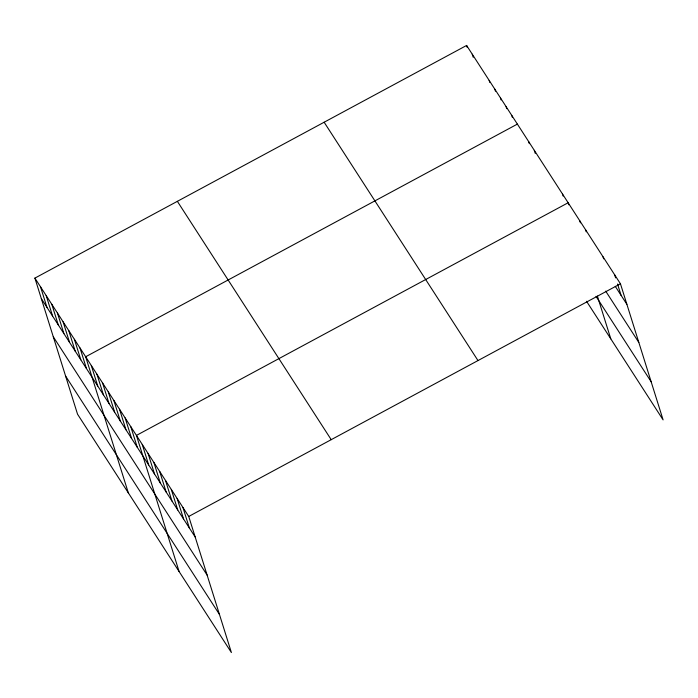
<?xml version="1.0" encoding="UTF-8"?>
<svg xmlns="http://www.w3.org/2000/svg" width="698" height="698" viewBox="0 0 698 698"><rect width="100%" height="100%" fill="white"/><g stroke="black" fill="none" stroke-linecap="round" stroke-linejoin="round"><path stroke-width="1.05" d="M34.9 278.109L188.739 516.45L231.396 652.551L77.548 414.211L34.9 278.109L466.604 45.449L620.452 283.789L663.1 419.891L586.538 301.274M517.375 124.104L85.671 356.765L128.319 492.858M188.739 516.45L620.452 283.789M615.261 286.328L626.891 304.337M605.707 291.145L638.836 342.465M596.022 296.353L651.147 381.754M324.142 122.229L477.99 360.569M177.362 201.338L331.21 439.67M41.339 298.657L195.178 536.998M53.292 336.794L207.132 575.126M65.603 376.074L219.442 614.415M614.641 274.785L615.601 277.865M617.538 284.034L621.08 295.333M603.011 256.777L603.657 258.836M585.578 229.764L586.224 231.823M579.768 220.76L580.413 222.819M568.791 204.811L568.146 202.752L136.433 435.412L179.089 571.514M597.375 296.039L610.794 338.853M562.501 194.018L563.146 196.068M534.302 150.323L535.261 153.403M528.656 141.581L529.302 143.64M511.739 115.362L512.376 117.421M506.094 106.628L506.739 108.679M500.457 97.886L501.094 99.945M494.812 89.143L495.458 91.202M489.167 80.41L489.813 82.46M472.249 54.191L473.218 57.271M466.604 45.449L467.25 47.508M182.928 507.446L189.367 527.993M177.118 498.442L183.557 518.989M171.307 489.438L177.746 509.985M165.496 480.433L171.935 500.981M159.685 471.429L166.124 491.977M153.874 462.425L160.313 482.972M148.063 453.421L154.502 473.968M142.244 444.417L148.683 464.964M130.796 426.679L137.236 447.226M125.151 417.936L131.59 438.484M119.515 409.203L125.954 429.741M113.87 400.46L120.309 421.007M108.234 391.718L114.673 412.265M102.589 382.984L109.028 403.531M96.952 374.241L103.391 394.789M91.307 365.508L97.746 386.046M80.026 348.023L86.465 368.57M74.389 339.289L80.828 359.836M68.744 330.547L75.183 351.094M63.108 321.804L69.547 342.352M57.463 313.07L63.902 333.618M51.827 304.328L58.266 324.875M46.181 295.594L52.62 316.133M40.545 286.852L46.975 307.399"/></g></svg>
